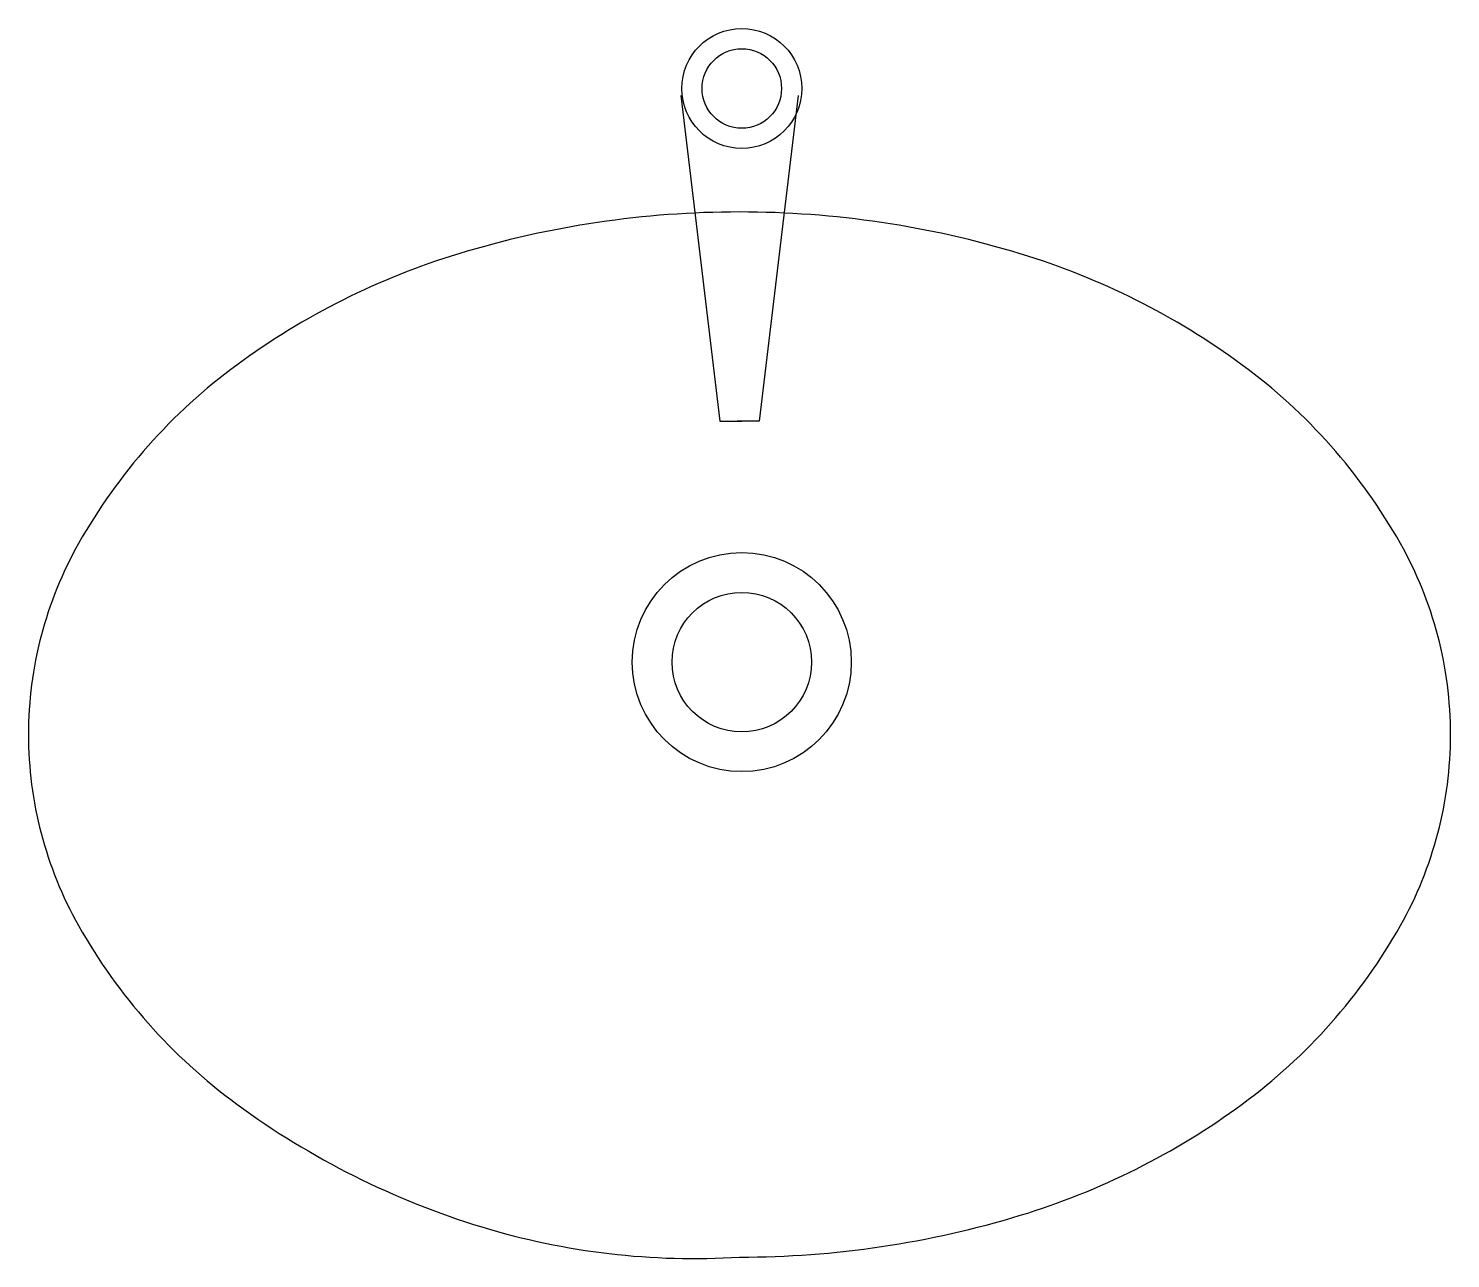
# Model space of a CAD drawing. Extents: x 4.25 to 4.74, y 2.12 to 2.543.
import ezdxf

# ---------------------------------------------------------------- set-up
doc = ezdxf.new("R2010")
doc.units = 0
doc.header["$LTSCALE"] = 0.3
doc.layers.get('0').update_dxf_attribs({"linetype": 'CONTINUOUS'})

msp = doc.modelspace()

# ---------------------------------------------------------------- linework, layer by layer
at = {"color": 0, "linetype": 'CONTINUOUS'}
for p, q in [((4.47484, 2.52015), (4.48825, 2.40796)), ((4.51516, 2.52015), (4.50175, 2.40796)), ((4.48825, 2.40796), (4.49579, 2.40796)), ((4.50175, 2.40796), (4.49421, 2.40796))]:
    msp.add_line(p, q, dxfattribs=at)
msp.add_lwpolyline([(4.25, 2.3, 0.129052), (4.26727, 2.23419, 0.106347), (4.32176, 2.17272, 0.084756), (4.40622, 2.1304, 0.089657), (4.495, 2.12, 0.073988), (4.59176, 2.1344, 0.084756), (4.66824, 2.17272, 0.106347), (4.72273, 2.23419, 0.129052), (4.74, 2.3, 0.129052), (4.72273, 2.36581, 0.106347), (4.66824, 2.42728, 0.084756), (4.59176, 2.4656, 0.073988), (4.495, 2.48, 0.073988), (4.39824, 2.4656, 0.084756), (4.32176, 2.42728, 0.106347), (4.26727, 2.36581, 0.129052)], format="xyb", close=True, dxfattribs=at)
for centre, radius in [((4.49579, 2.52254), 0.02067), ((4.49579, 2.52254), 0.01369), ((4.49579, 2.32496), 0.03772), ((4.49579, 2.32496), 0.02403)]:
    msp.add_circle(centre, radius, dxfattribs=at)

doc.saveas('drawing.dxf')
